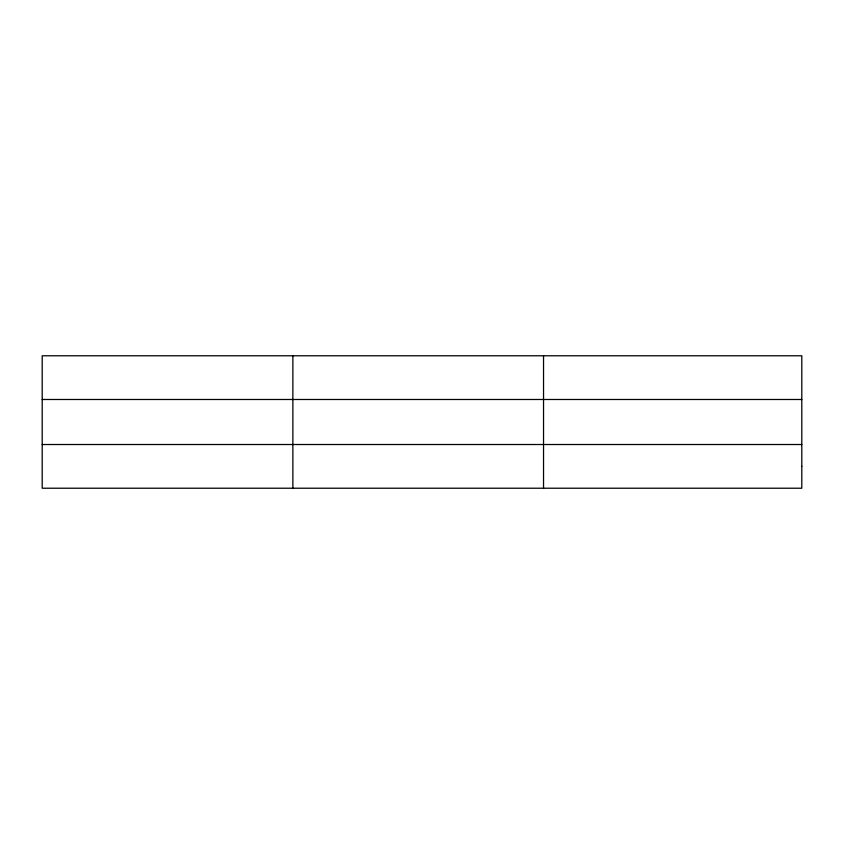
<?xml version="1.0" encoding="UTF-8"?>
<svg xmlns="http://www.w3.org/2000/svg" width="844" height="844" viewBox="0 0 844 844"><rect width="100%" height="100%" fill="white"/><g stroke="black" fill="none" stroke-linecap="round" stroke-linejoin="round"><path stroke-width="1.27" d="M292.868 355.778L292.868 488.222M543.536 355.778L543.536 488.222M42.2 399.486L801.8 399.486M42.2 444.514L801.8 444.514M801.8 466.373L801.8 488.222L42.2 488.222L42.2 355.778L801.8 355.778L801.8 466.373"/></g></svg>
